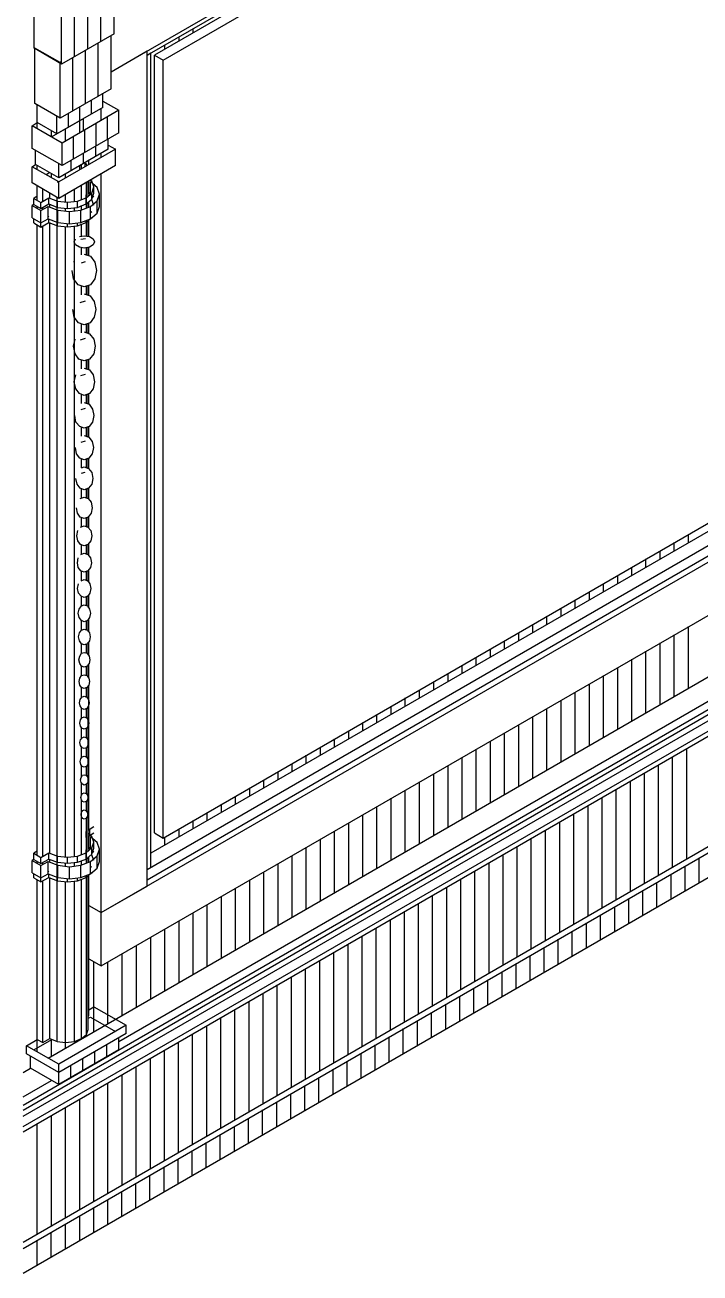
# Model space of a CAD drawing. Header units: inches. Extents: x 0.3 to 16.2, y 0.3 to 11.4.
# Drawn here: x 6.515 to 7.443, y 4.041 to 5.756 of the extents above; entities that cross this region are included whole.
import ezdxf

# ---------------------------------------------------------------- set-up
doc = ezdxf.new("R2010")
doc.units = ezdxf.units.IN
doc.header["$LTSCALE"] = 0.009843
doc.header["$MEASUREMENT"] = 0
doc.layers.add('GEOMETRY', color=7, linetype='Continuous')

msp = doc.modelspace()

# ---------------------------------------------------------------- linework, layer by layer
at = {"layer": 'GEOMETRY'}
for p, q in [((6.6331, 5.6913), (8.2244, 6.6098)), ((6.6827, 5.7142), (8.1535, 6.5638)), ((8.1024, 6.5283), (6.6925, 5.7142)), ((6.7047, 5.7075), (8.1146, 6.5213)), ((6.7047, 5.7075), (8.1146, 6.5213)), ((6.637, 5.7437), (6.637, 5.8165)), ((6.5272, 5.7236), (6.5272, 5.8)), ((6.6008, 5.7228), (6.6008, 5.7961)), ((6.6189, 5.7331), (6.6189, 5.8063)), ((6.6189, 5.7417), (6.6189, 5.8012)), ((6.5827, 5.7122), (6.5827, 5.7854)), ((6.5827, 5.7209), (6.5827, 5.7803)), ((6.6008, 5.7311), (6.6008, 5.7909)), ((6.565, 5.702), (6.565, 5.7783)), ((6.7457, 5.7453), (6.7457, 5.7508)), ((6.637, 5.7437), (6.565, 5.702)), ((6.6154, 5.6583), (6.6154, 5.7311)), ((6.6331, 5.6681), (6.6331, 5.7413)), ((6.7067, 5.7224), (6.7067, 5.7283)), ((6.7264, 5.7339), (6.7264, 5.7394)), ((6.565, 5.702), (6.5272, 5.7236)), ((6.563, 5.7043), (6.5283, 5.724)), ((6.563, 5.7043), (6.5283, 5.724)), ((6.5283, 5.6476), (6.5283, 5.724)), ((6.5803, 5.6378), (6.5803, 5.711)), ((6.598, 5.648), (6.598, 5.7213)), ((6.598, 5.6563), (6.598, 5.7161)), ((6.6154, 5.6665), (6.6154, 5.726)), ((6.6331, 5.6913), (6.6827, 5.7201)), ((6.6331, 5.6913), (6.6827, 5.7201)), ((6.6827, 4.5724), (6.6827, 5.7201)), ((6.6827, 5.7142), (6.6874, 5.7173)), ((6.6827, 5.7142), (6.6874, 5.7173)), ((6.6874, 4.598), (6.6874, 5.7173)), ((6.6874, 4.6173), (6.6874, 5.7169)), ((6.6925, 5.7142), (6.7047, 5.7075)), ((6.6925, 5.7142), (6.7047, 5.7075)), ((6.6925, 4.6457), (6.6925, 5.7142)), ((6.565, 5.7055), (6.563, 5.7043)), ((6.565, 5.7055), (6.563, 5.7043)), ((6.563, 5.6276), (6.563, 5.7043)), ((6.5803, 5.6465), (6.5803, 5.7059)), ((6.7047, 4.6386), (6.7047, 5.7075)), ((6.6331, 5.6681), (6.563, 5.6276)), ((6.6217, 5.6425), (6.6217, 5.6618)), ((6.563, 5.6276), (6.5283, 5.6476)), ((6.5315, 5.6217), (6.5315, 5.6457)), ((6.5315, 5.613), (6.5315, 5.6457)), ((6.6217, 5.6425), (6.5583, 5.6059)), ((6.5902, 5.6244), (6.5902, 5.6433)), ((6.6059, 5.6335), (6.6059, 5.6528)), ((6.6217, 5.6512), (6.6437, 5.6386)), ((6.5512, 5.602), (6.5949, 5.6272)), ((6.5583, 5.6059), (6.5583, 5.6303)), ((6.6437, 5.6386), (6.5657, 5.5933)), ((6.6437, 5.6386), (6.5657, 5.5933)), ((6.5744, 5.6154), (6.5744, 5.6343)), ((6.5949, 5.6102), (6.5949, 5.6272)), ((6.6193, 5.6244), (6.6193, 5.6413)), ((6.628, 5.5984), (6.628, 5.6295)), ((6.6437, 5.6075), (6.6437, 5.6386)), ((6.5244, 5.6173), (6.5315, 5.6217)), ((6.5657, 5.5933), (6.5244, 5.6173)), ((6.5657, 5.5933), (6.5244, 5.6173)), ((6.5244, 5.5862), (6.5244, 5.6173)), ((6.5583, 5.6059), (6.5315, 5.6217)), ((6.5512, 5.602), (6.5512, 5.6102)), ((6.6437, 5.6075), (6.5657, 5.5626)), ((6.5705, 5.5961), (6.5705, 5.613)), ((6.5902, 5.6075), (6.5902, 5.6244)), ((6.5969, 5.5803), (6.5969, 5.6114)), ((6.6126, 5.5894), (6.6126, 5.6205)), ((6.5657, 5.5626), (6.5657, 5.5933)), ((6.5815, 5.5717), (6.5815, 5.6024)), ((6.6291, 5.585), (6.6291, 5.5992)), ((6.6291, 5.5906), (6.639, 5.585)), ((6.5657, 5.5626), (6.5244, 5.5862)), ((6.5291, 5.5638), (6.5291, 5.5835)), ((6.639, 5.585), (6.561, 5.5402)), ((6.639, 5.585), (6.561, 5.5402)), ((6.6291, 5.585), (6.561, 5.5457)), ((6.5949, 5.5654), (6.5949, 5.5795)), ((6.6122, 5.5752), (6.6122, 5.5894)), ((6.6193, 5.5736), (6.6193, 5.5795)), ((6.639, 5.5626), (6.639, 5.585)), ((6.5244, 5.561), (6.5291, 5.5638)), ((6.561, 5.5402), (6.5244, 5.561)), ((6.561, 5.5402), (6.5244, 5.561)), ((6.5244, 5.5386), (6.5244, 5.561)), ((6.561, 5.5457), (6.5291, 5.5638)), ((6.5315, 5.5567), (6.5315, 5.5626)), ((6.561, 5.5457), (6.561, 5.5654)), ((6.639, 5.5626), (6.561, 5.5173)), ((6.578, 5.5555), (6.578, 5.5697)), ((6.5902, 5.5567), (6.5902, 5.5626)), ((6.5925, 5.5583), (6.5925, 5.5638)), ((6.5992, 5.5638), (6.5965, 5.5661)), ((6.5972, 5.561), (6.5972, 5.5665)), ((6.5996, 5.5626), (6.5992, 5.5638)), ((6.6024, 5.5638), (6.6024, 5.5697)), ((6.5488, 5.5528), (6.5437, 5.55)), ((6.5512, 5.5457), (6.5512, 5.5512)), ((6.5587, 5.5402), (6.561, 5.5402)), ((6.5587, 5.5402), (6.561, 5.5402)), ((6.561, 5.5173), (6.561, 5.5402)), ((6.5705, 5.5457), (6.5705, 5.5512)), ((6.5988, 5.5394), (6.5992, 5.5398)), ((6.5992, 5.5043), (6.5992, 5.5398)), ((6.6016, 5.5409), (6.6094, 5.5457)), ((6.6016, 5.5209), (6.6016, 5.5409)), ((6.6024, 5.5244), (6.6024, 5.5413)), ((6.6063, 5.5409), (6.6043, 5.5425)), ((6.6138, 5.5323), (6.6047, 5.5402)), ((6.6047, 5.5232), (6.6047, 5.5402)), ((6.6091, 5.5331), (6.6063, 5.5409)), ((6.6193, 4.5362), (6.6193, 5.5512)), ((6.561, 5.5173), (6.5244, 5.5386)), ((6.5315, 5.5146), (6.5315, 5.5343)), ((6.5315, 5.5146), (6.5315, 5.5343)), ((6.539, 5.5134), (6.539, 5.5303)), ((6.5488, 5.5177), (6.5488, 5.5244)), ((6.5705, 5.5122), (6.5705, 5.5232)), ((6.5705, 5.5122), (6.5705, 5.5232)), ((6.5827, 5.513), (6.5827, 5.5299)), ((6.5925, 5.5157), (6.5925, 5.5358)), ((6.5925, 5.5157), (6.5925, 5.5358)), ((6.5988, 5.5181), (6.6063, 5.5248)), ((6.5988, 5.5181), (6.6063, 5.5248)), ((6.5988, 5.5224), (6.5992, 5.5228)), ((6.5988, 5.5224), (6.5992, 5.5228)), ((6.5992, 5.522), (6.5988, 5.5224)), ((6.5988, 5.5138), (6.5988, 5.5224)), ((6.6016, 5.524), (6.6047, 5.526)), ((6.6016, 5.524), (6.6047, 5.526)), ((6.6039, 5.5228), (6.6039, 5.5256)), ((6.6063, 5.5248), (6.6091, 5.5331)), ((6.6063, 5.5248), (6.6091, 5.5331)), ((6.6063, 5.5165), (6.6063, 5.5248)), ((6.6063, 5.5165), (6.6091, 5.5244)), ((6.6091, 5.5244), (6.6091, 5.5331)), ((6.6169, 5.5232), (6.6138, 5.5323)), ((6.6138, 5.5142), (6.6169, 5.5232)), ((6.6138, 5.5142), (6.6169, 5.5232)), ((6.6169, 5.5063), (6.6169, 5.5232)), ((6.5268, 5.5091), (6.5244, 5.5075)), ((6.5244, 5.5075), (6.5366, 5.5008)), ((6.5244, 5.5075), (6.5366, 5.5008)), ((6.5244, 5.4909), (6.5244, 5.5075)), ((6.5315, 5.5205), (6.5268, 5.5173)), ((6.5268, 5.5173), (6.5366, 5.5118)), ((6.5268, 5.5173), (6.5366, 5.5118)), ((6.5268, 5.5091), (6.5268, 5.5173)), ((6.5268, 5.5091), (6.5366, 5.5035)), ((6.5315, 5.5035), (6.5315, 5.5063)), ((6.5315, 5.5035), (6.5315, 5.5063)), ((6.5366, 5.5118), (6.5476, 5.5181)), ((6.5366, 5.5118), (6.5476, 5.5181)), ((6.5366, 5.5035), (6.5366, 5.5118)), ((6.5366, 5.5035), (6.5476, 5.5098)), ((6.5366, 5.5008), (6.5465, 5.5063)), ((6.5366, 5.5008), (6.5465, 5.5063)), ((6.539, 5.502), (6.539, 5.5047)), ((6.5465, 5.4894), (6.5465, 5.5063)), ((6.5465, 5.5063), (6.5598, 5.5012)), ((6.5465, 5.5063), (6.5598, 5.5012)), ((6.5476, 5.5098), (6.5476, 5.5181)), ((6.5476, 5.5181), (6.5591, 5.5138)), ((6.5476, 5.5181), (6.5591, 5.5138)), ((6.5476, 5.5098), (6.5591, 5.5051)), ((6.5488, 5.5051), (6.5488, 5.5094)), ((6.5587, 4.3591), (6.5587, 5.5189)), ((6.5591, 5.5051), (6.5591, 5.5138)), ((6.5591, 5.5138), (6.5732, 5.5122)), ((6.5591, 5.5138), (6.5732, 5.5122)), ((6.5591, 5.5051), (6.5732, 5.5035)), ((6.5732, 5.5122), (6.587, 5.5138)), ((6.5732, 5.5122), (6.587, 5.5138)), ((6.5732, 5.5035), (6.5732, 5.5122)), ((6.5732, 5.5035), (6.587, 5.5051)), ((6.5827, 5.5), (6.5827, 5.5047)), ((6.587, 5.5138), (6.5988, 5.5181)), ((6.587, 5.5138), (6.5988, 5.5181)), ((6.587, 5.5051), (6.587, 5.5138)), ((6.587, 5.5051), (6.5988, 5.5098)), ((6.5913, 5.5012), (6.6047, 5.5063)), ((6.5913, 5.5012), (6.6047, 5.5063)), ((6.5925, 5.5016), (6.5925, 5.5075)), ((6.5925, 5.5016), (6.5925, 5.5075)), ((6.5988, 5.5098), (6.5988, 5.5181)), ((6.5988, 5.5098), (6.6063, 5.5165)), ((6.6016, 5.5051), (6.6016, 5.5122)), ((6.6024, 5.5051), (6.6024, 5.513)), ((6.6047, 5.5063), (6.6138, 5.5142)), ((6.6047, 5.5063), (6.6138, 5.5142)), ((6.6047, 5.4894), (6.6047, 5.5063)), ((6.6063, 5.5157), (6.6059, 5.5161)), ((6.6063, 5.5185), (6.6094, 5.5205)), ((6.6091, 5.5075), (6.6063, 5.5157)), ((6.6138, 5.4972), (6.6138, 5.5142)), ((6.6138, 5.4972), (6.6169, 5.5063)), ((6.5244, 5.4909), (6.5366, 5.4839)), ((6.5268, 5.4839), (6.5268, 5.4894)), ((6.5366, 5.4839), (6.5366, 5.5008)), ((6.5366, 5.4839), (6.5465, 5.4894)), ((6.5465, 5.4921), (6.5476, 5.4929)), ((6.5465, 5.4921), (6.5476, 5.4929)), ((6.5465, 5.4894), (6.5598, 5.4843)), ((6.5476, 5.4843), (6.5476, 5.489)), ((6.5591, 5.4799), (6.5591, 5.4882)), ((6.5591, 5.4882), (6.5598, 5.4882)), ((6.5591, 5.4882), (6.5598, 5.4882)), ((6.5598, 5.4843), (6.5598, 5.5012)), ((6.5598, 5.5012), (6.5756, 5.4992)), ((6.5598, 5.5012), (6.5756, 5.4992)), ((6.5705, 5.5), (6.5705, 5.5039)), ((6.5705, 5.5), (6.5705, 5.5039)), ((6.5756, 5.4992), (6.5913, 5.5012)), ((6.5756, 5.4992), (6.5913, 5.5012)), ((6.5756, 5.4823), (6.5756, 5.4992)), ((6.5913, 5.4843), (6.5913, 5.5012)), ((6.5913, 5.4843), (6.6047, 5.4894)), ((6.5988, 5.4843), (6.6063, 5.4913)), ((6.5992, 5.4657), (6.5992, 5.4874)), ((6.6024, 5.4654), (6.6024, 5.4878)), ((6.6047, 5.498), (6.6063, 5.4996)), ((6.6047, 5.498), (6.6063, 5.4996)), ((6.6047, 5.4894), (6.6138, 5.4972)), ((6.5268, 5.4839), (6.5366, 5.478)), ((6.5315, 4.615), (6.5315, 5.4811)), ((6.5315, 4.615), (6.5315, 5.4811)), ((6.5366, 5.478), (6.5366, 5.4866)), ((6.5366, 5.478), (6.5476, 5.4843)), ((6.539, 4.6134), (6.539, 5.4795)), ((6.5476, 5.4843), (6.5591, 5.4799)), ((6.5488, 4.6177), (6.5488, 5.4839)), ((6.5591, 5.4799), (6.5732, 5.4783)), ((6.5598, 5.4843), (6.5756, 5.4823)), ((6.5705, 4.6126), (6.5705, 5.4787)), ((6.5705, 4.6126), (6.5705, 5.4787)), ((6.5732, 5.4783), (6.5732, 5.4827)), ((6.5732, 5.4783), (6.587, 5.4799)), ((6.5756, 5.4823), (6.5913, 5.4843)), ((6.5827, 4.6134), (6.5827, 5.4795)), ((6.587, 5.4799), (6.5988, 5.4843)), ((6.587, 5.4799), (6.587, 5.4839)), ((6.5925, 5.4657), (6.5925, 5.4823)), ((6.5925, 5.4657), (6.5925, 5.4823)), ((6.5988, 5.4843), (6.5988, 5.487)), ((6.6016, 5.4654), (6.6016, 5.487)), ((6.5823, 5.4579), (6.5839, 5.4618)), ((6.5839, 5.4535), (6.5823, 5.4579)), ((6.5894, 5.4504), (6.5839, 5.4535)), ((6.5894, 5.465), (6.5961, 5.4661)), ((6.5913, 5.4614), (6.5976, 5.4622)), ((6.5961, 5.4661), (6.6031, 5.465)), ((6.6031, 5.465), (6.6083, 5.4618)), ((6.6083, 5.4535), (6.6031, 5.4504)), ((6.6083, 5.4618), (6.6102, 5.4579)), ((6.6102, 5.4579), (6.6083, 5.4535)), ((6.6193, 4.5362), (8.2244, 5.4626)), ((6.6193, 4.5362), (8.2244, 5.4626)), ((6.5961, 5.4492), (6.5894, 5.4504)), ((6.5925, 5.4398), (6.5925, 5.45)), ((6.5925, 5.4398), (6.5925, 5.45)), ((6.6031, 5.4504), (6.5961, 5.4492)), ((6.5961, 5.4409), (6.6047, 5.4382)), ((6.5992, 5.4402), (6.5992, 5.4496)), ((6.6016, 5.4394), (6.6016, 5.45)), ((6.6024, 5.439), (6.6024, 5.4504)), ((6.6047, 5.4382), (6.6106, 5.4299)), ((6.6827, 4.5953), (8.1535, 5.4445)), ((6.6827, 4.5953), (8.1535, 5.4445)), ((8.1244, 5.4472), (6.6874, 4.6177)), ((6.7047, 4.6386), (8.1146, 5.4528)), ((6.5815, 5.4299), (6.5827, 5.4311)), ((6.5925, 5.4291), (6.598, 5.4307)), ((6.6106, 5.4299), (6.613, 5.4185)), ((6.6827, 4.5811), (8.1535, 5.4303)), ((6.5815, 5.4071), (6.5795, 5.4185)), ((6.5878, 5.3988), (6.5815, 5.4071)), ((6.6106, 5.4071), (6.6047, 5.3988)), ((6.613, 5.4185), (6.6106, 5.4071)), ((6.5961, 5.3957), (6.5878, 5.3988)), ((6.5925, 5.385), (6.5925, 5.3969)), ((6.5925, 5.385), (6.5925, 5.3969)), ((6.6047, 5.3988), (6.5961, 5.3957)), ((6.5961, 5.3862), (6.6043, 5.3835)), ((6.5992, 5.385), (6.5992, 5.3969)), ((6.6016, 5.3843), (6.6016, 5.3976)), ((6.6024, 5.3843), (6.6024, 5.3976)), ((6.6193, 4.463), (8.2244, 5.3894)), ((6.5906, 5.3744), (6.5976, 5.3768)), ((6.6043, 5.3835), (6.6098, 5.3756)), ((6.6098, 5.3756), (6.6122, 5.365)), ((6.5823, 5.3543), (6.5803, 5.365)), ((6.5882, 5.3465), (6.5823, 5.3543)), ((6.6098, 5.3543), (6.6043, 5.3465)), ((6.6122, 5.365), (6.6098, 5.3543)), ((6.5961, 5.3437), (6.5882, 5.3465)), ((6.5925, 5.3327), (6.5925, 5.3449)), ((6.5925, 5.3327), (6.5925, 5.3449)), ((6.6043, 5.3465), (6.5961, 5.3437)), ((6.5961, 5.3343), (6.6035, 5.3315)), ((6.5992, 5.3331), (6.5992, 5.3445)), ((6.6016, 5.3323), (6.6016, 5.3457)), ((6.6024, 5.3319), (6.6024, 5.3457)), ((6.5122, 4.2717), (8.3413, 5.3276)), ((6.5815, 5.3142), (6.5835, 5.324)), ((6.5909, 5.3232), (6.5976, 5.3252)), ((6.6035, 5.3315), (6.6091, 5.324)), ((6.6091, 5.324), (6.611, 5.3142)), ((6.5122, 4.2646), (8.3291, 5.3138)), ((6.5122, 4.2563), (8.3437, 5.3138)), ((6.5122, 4.2563), (8.3437, 5.3138)), ((6.5122, 4.2421), (8.3437, 5.2996)), ((6.5122, 4.235), (8.3559, 5.2996)), ((6.5122, 4.235), (8.3559, 5.2996)), ((6.5835, 5.3039), (6.5815, 5.3142)), ((6.5886, 5.2965), (6.5835, 5.3039)), ((6.6091, 5.3039), (6.6035, 5.2965)), ((6.611, 5.3142), (6.6091, 5.3039)), ((6.5465, 4.3362), (8.1902, 5.2854)), ((6.5961, 5.2941), (6.5886, 5.2965)), ((6.5925, 5.2831), (6.5925, 5.2953)), ((6.5925, 5.2831), (6.5925, 5.2953)), ((6.6035, 5.2965), (6.5961, 5.2941)), ((6.5961, 5.2843), (6.6031, 5.2819)), ((6.5992, 5.2835), (6.5992, 5.2949)), ((6.6016, 5.2823), (6.6016, 5.2961)), ((6.6024, 5.2823), (6.6024, 5.2961)), ((6.6031, 5.2819), (6.6083, 5.2748)), ((6.5823, 5.2654), (6.5843, 5.2748)), ((6.5843, 5.2559), (6.5823, 5.2654)), ((6.5913, 5.274), (6.5976, 5.276)), ((6.6083, 5.2748), (6.6102, 5.2654)), ((6.6102, 5.2654), (6.6083, 5.2559)), ((6.6437, 4.3591), (8.2193, 5.2685)), ((6.6437, 4.3591), (8.2193, 5.2685)), ((6.5894, 5.2492), (6.5843, 5.2559)), ((6.5961, 5.2465), (6.5894, 5.2492)), ((6.5925, 5.2358), (6.5925, 5.248)), ((6.5925, 5.2358), (6.5925, 5.248)), ((6.6031, 5.2492), (6.5961, 5.2465)), ((6.5992, 5.2358), (6.5992, 5.2476)), ((6.6016, 5.235), (6.6016, 5.2484)), ((6.6024, 5.2346), (6.6024, 5.2488)), ((6.6083, 5.2559), (6.6031, 5.2492)), ((6.5961, 5.237), (6.6028, 5.2346)), ((6.6028, 5.2346), (6.6075, 5.228)), ((6.5846, 5.2102), (6.5831, 5.2193)), ((6.5917, 5.2272), (6.5976, 5.2291)), ((6.6075, 5.228), (6.6094, 5.2193)), ((6.6094, 5.2193), (6.6075, 5.2102)), ((6.5898, 5.2039), (6.5846, 5.2102)), ((6.5961, 5.2016), (6.5898, 5.2039)), ((6.5925, 5.1906), (6.5925, 5.2028)), ((6.5925, 5.1906), (6.5925, 5.2028)), ((6.6028, 5.2039), (6.5961, 5.2016)), ((6.5992, 5.1906), (6.5992, 5.2024)), ((6.6016, 5.1898), (6.6016, 5.2035)), ((6.6024, 5.1894), (6.6024, 5.2035)), ((6.6075, 5.2102), (6.6028, 5.2039)), ((6.5917, 5.1827), (6.5976, 5.1843)), ((6.5961, 5.1917), (6.6024, 5.1894)), ((6.6024, 5.1894), (6.6071, 5.1835)), ((6.6071, 5.1835), (6.6087, 5.1752)), ((6.5854, 5.1665), (6.5839, 5.1752)), ((6.5902, 5.1606), (6.5854, 5.1665)), ((6.6071, 5.1665), (6.6024, 5.1606)), ((6.6087, 5.1752), (6.6071, 5.1665)), ((6.5122, 4.0835), (8.3559, 5.1476)), ((6.5122, 4.0748), (8.3705, 5.1476)), ((6.5122, 4.0748), (8.3705, 5.1476)), ((6.5961, 5.1583), (6.5902, 5.1606)), ((6.5925, 5.1472), (6.5925, 5.1598)), ((6.5925, 5.1472), (6.5925, 5.1598)), ((6.5925, 5.1472), (6.5961, 5.1484)), ((6.6024, 5.1606), (6.5961, 5.1583)), ((6.5961, 5.1484), (6.602, 5.1465)), ((6.5992, 5.1476), (6.5992, 5.1594)), ((6.6016, 5.1465), (6.6016, 5.1602)), ((6.602, 5.1465), (6.6063, 5.1406)), ((6.6024, 5.1461), (6.6024, 5.1606)), ((6.5862, 5.1248), (6.5846, 5.1327)), ((6.5921, 5.1398), (6.5972, 5.1413)), ((6.6063, 5.1406), (6.6079, 5.1327)), ((6.6079, 5.1327), (6.6063, 5.1248)), ((6.5122, 4.0409), (8.3705, 5.1138)), ((6.5906, 5.1193), (6.5862, 5.1248)), ((6.5961, 5.1169), (6.5906, 5.1193)), ((6.5925, 5.1059), (6.5925, 5.1185)), ((6.5925, 5.1059), (6.5925, 5.1185)), ((6.602, 5.1193), (6.5961, 5.1169)), ((6.5992, 5.1063), (6.5992, 5.1181)), ((6.6016, 5.1051), (6.6016, 5.1189)), ((6.6063, 5.1248), (6.602, 5.1193)), ((6.6024, 5.1043), (6.6024, 5.1197)), ((6.5906, 5.1051), (6.5961, 5.1071)), ((6.5961, 5.1071), (6.6016, 5.1051)), ((6.6016, 5.1051), (6.6055, 5.1)), ((6.6055, 5.1), (6.6071, 5.0925)), ((6.5866, 5.085), (6.5854, 5.0925)), ((6.5906, 5.0795), (6.5866, 5.085)), ((6.5961, 5.0776), (6.5906, 5.0795)), ((6.5925, 5.0665), (6.5925, 5.0791)), ((6.5925, 5.0665), (6.5925, 5.0791)), ((6.6016, 5.0795), (6.5961, 5.0776)), ((6.5992, 5.0665), (6.5992, 5.0787)), ((6.6055, 5.085), (6.6016, 5.0795)), ((6.6016, 5.0654), (6.6016, 5.0795)), ((6.6024, 5.0646), (6.6024, 5.0807)), ((6.6071, 5.0925), (6.6055, 5.085)), ((6.5858, 5.0539), (6.5874, 5.061)), ((6.5909, 5.0657), (6.5961, 5.0677)), ((6.5961, 5.0677), (6.6012, 5.0657)), ((6.6012, 5.0657), (6.6051, 5.061)), ((6.6051, 5.061), (6.6063, 5.0539)), ((6.5874, 5.0469), (6.5858, 5.0539)), ((6.5909, 5.0417), (6.5874, 5.0469)), ((6.5961, 5.0402), (6.5909, 5.0417)), ((6.6012, 5.0417), (6.5961, 5.0402)), ((6.6051, 5.0469), (6.6012, 5.0417)), ((6.6016, 5.0276), (6.6016, 5.0421)), ((6.6024, 5.0264), (6.6024, 5.0433)), ((6.6063, 5.0539), (6.6051, 5.0469)), ((7.4071, 5.0331), (7.4071, 5.0445)), ((7.4268, 5.0445), (7.4268, 5.0555)), ((6.5913, 5.0283), (6.5961, 5.0299)), ((6.5925, 5.0287), (6.5925, 5.0413)), ((6.5925, 5.0287), (6.5925, 5.0413)), ((6.5961, 5.0299), (6.6012, 5.0283)), ((6.5992, 5.0287), (6.5992, 5.0409)), ((6.6012, 5.0283), (6.6047, 5.0236)), ((7.3878, 5.022), (7.3878, 5.0331)), ((6.5866, 5.0169), (6.5878, 5.0236)), ((6.5878, 5.0102), (6.5866, 5.0169)), ((6.5913, 5.0055), (6.5878, 5.0102)), ((6.6047, 5.0102), (6.6012, 5.0055)), ((6.6024, 4.9902), (6.6024, 5.0075)), ((6.6047, 5.0236), (6.6059, 5.0169)), ((6.6059, 5.0169), (6.6047, 5.0102)), ((7.3488, 4.9992), (7.3488, 5.0106)), ((7.3681, 5.0106), (7.3681, 5.022)), ((6.5961, 5.0039), (6.5913, 5.0055)), ((6.5917, 4.9921), (6.5961, 4.9937)), ((6.5925, 4.9925), (6.5925, 5.0051)), ((6.5925, 4.9925), (6.5925, 5.0051)), ((6.6012, 5.0055), (6.5961, 5.0039)), ((6.5961, 4.9937), (6.6008, 4.9921)), ((6.5992, 4.9925), (6.5992, 5.0051)), ((6.6008, 4.9921), (6.6039, 4.9878)), ((6.6016, 4.9909), (6.6016, 5.0063)), ((7.3295, 4.9882), (7.3295, 4.9992)), ((6.587, 4.9815), (6.5882, 4.9878)), ((6.5882, 4.9752), (6.587, 4.9815)), ((6.5917, 4.9709), (6.5882, 4.9752)), ((6.6039, 4.9752), (6.6008, 4.9709)), ((6.6024, 4.9551), (6.6024, 4.9728)), ((6.6039, 4.9878), (6.6051, 4.9815)), ((6.6051, 4.9815), (6.6039, 4.9752)), ((7.2906, 4.9657), (7.2906, 4.9768)), ((7.3098, 4.9768), (7.3098, 4.9882)), ((6.589, 4.9531), (6.5921, 4.9575)), ((6.5961, 4.9693), (6.5917, 4.9709)), ((6.5921, 4.9575), (6.5961, 4.9591)), ((6.5925, 4.9579), (6.5925, 4.9705)), ((6.5925, 4.9579), (6.5925, 4.9705)), ((6.6008, 4.9709), (6.5961, 4.9693)), ((6.5961, 4.9591), (6.6004, 4.9575)), ((6.5992, 4.9579), (6.5992, 4.9705)), ((6.6004, 4.9575), (6.6035, 4.9531)), ((6.6016, 4.9559), (6.6016, 4.972)), ((7.2709, 4.9543), (7.2709, 4.9657)), ((6.5878, 4.9476), (6.589, 4.9531)), ((6.589, 4.9417), (6.5878, 4.9476)), ((6.5921, 4.9374), (6.589, 4.9417)), ((6.6035, 4.9417), (6.6004, 4.9374)), ((6.6016, 4.9224), (6.6016, 4.939)), ((6.6024, 4.9217), (6.6024, 4.9402)), ((6.6035, 4.9531), (6.6047, 4.9476)), ((6.6047, 4.9476), (6.6035, 4.9417)), ((7.2319, 4.9319), (7.2319, 4.9433)), ((7.2516, 4.9433), (7.2516, 4.9543)), ((6.5894, 4.9205), (6.5921, 4.9244)), ((6.5961, 4.9358), (6.5921, 4.9374)), ((6.5921, 4.9244), (6.5961, 4.9256)), ((6.5925, 4.9244), (6.5925, 4.9374)), ((6.5925, 4.9244), (6.5925, 4.9374)), ((6.6004, 4.9374), (6.5961, 4.9358)), ((6.5961, 4.9256), (6.6004, 4.9244)), ((6.5992, 4.9248), (6.5992, 4.937)), ((6.6004, 4.9244), (6.6031, 4.9205)), ((7.2126, 4.9209), (7.2126, 4.9319)), ((7.4268, 4.8445), (7.4268, 4.9291)), ((6.5882, 4.915), (6.5894, 4.9205)), ((6.5894, 4.9094), (6.5882, 4.915)), ((6.5921, 4.9055), (6.5894, 4.9094)), ((6.5961, 4.9039), (6.5921, 4.9055)), ((6.5925, 4.8925), (6.5925, 4.9055)), ((6.5925, 4.8925), (6.5925, 4.9055)), ((6.6004, 4.9055), (6.5961, 4.9039)), ((6.5992, 4.8925), (6.5992, 4.9051)), ((6.6031, 4.9094), (6.6004, 4.9055)), ((6.6016, 4.8902), (6.6016, 4.9075)), ((6.6024, 4.8894), (6.6024, 4.9083)), ((6.6031, 4.9205), (6.6043, 4.915)), ((6.6043, 4.915), (6.6031, 4.9094)), ((7.1736, 4.8984), (7.1736, 4.9094)), ((7.1933, 4.9094), (7.1933, 4.9209)), ((7.3878, 4.822), (7.3878, 4.9067)), ((7.4071, 4.8335), (7.4071, 4.9177)), ((6.5886, 4.8835), (6.5898, 4.8886)), ((6.5898, 4.8886), (6.5925, 4.8925)), ((6.5925, 4.8925), (6.5961, 4.8937)), ((6.5961, 4.8937), (6.6, 4.8925)), ((6.6, 4.8925), (6.6028, 4.8886)), ((6.6028, 4.8886), (6.6039, 4.8835)), ((7.1543, 4.887), (7.1543, 4.8984)), ((7.3681, 4.811), (7.3681, 4.8953)), ((6.5898, 4.8783), (6.5886, 4.8835)), ((6.5925, 4.8748), (6.5898, 4.8783)), ((6.5961, 4.8732), (6.5925, 4.8748)), ((6.5925, 4.8618), (6.5925, 4.8748)), ((6.5925, 4.8618), (6.5925, 4.8748)), ((6.6, 4.8748), (6.5961, 4.8732)), ((6.5992, 4.8618), (6.5992, 4.8744)), ((6.6028, 4.8783), (6.6, 4.8748)), ((6.6016, 4.8591), (6.6016, 4.8772)), ((6.6024, 4.8583), (6.6024, 4.878)), ((6.6039, 4.8835), (6.6028, 4.8783)), ((7.1154, 4.8646), (7.1154, 4.876)), ((7.1346, 4.876), (7.1346, 4.887)), ((7.3295, 4.7886), (7.3295, 4.8728)), ((7.3488, 4.7996), (7.3488, 4.8843)), ((6.589, 4.8535), (6.5902, 4.8583)), ((6.5902, 4.8488), (6.589, 4.8535)), ((6.5902, 4.8583), (6.5925, 4.8618)), ((6.5925, 4.8618), (6.5961, 4.863)), ((6.5961, 4.863), (6.5996, 4.8618)), ((6.5996, 4.8618), (6.6024, 4.8583)), ((6.6024, 4.8583), (6.6031, 4.8535)), ((6.6031, 4.8535), (6.6024, 4.8488)), ((7.0764, 4.8421), (7.0764, 4.8535)), ((7.0961, 4.8535), (7.0961, 4.8646)), ((7.3098, 4.7772), (7.3098, 4.8618)), ((6.5925, 4.8453), (6.5902, 4.8488)), ((6.5961, 4.8441), (6.5925, 4.8453)), ((6.5925, 4.8319), (6.5925, 4.8453)), ((6.5925, 4.8319), (6.5925, 4.8453)), ((6.5996, 4.8453), (6.5961, 4.8441)), ((6.5992, 4.8323), (6.5992, 4.8449)), ((6.6024, 4.8488), (6.5996, 4.8453)), ((6.6016, 4.8295), (6.6016, 4.8476)), ((6.6024, 4.65), (6.6024, 4.8488)), ((7.0571, 4.8307), (7.0571, 4.8421)), ((7.2709, 4.7547), (7.2709, 4.839)), ((7.2906, 4.7661), (7.2906, 4.8504)), ((6.5894, 4.8244), (6.5906, 4.8291)), ((6.5906, 4.8201), (6.5894, 4.8244)), ((6.5906, 4.8291), (6.5929, 4.8323)), ((6.5929, 4.8165), (6.5906, 4.8201)), ((6.5929, 4.8323), (6.5961, 4.8335)), ((6.5961, 4.8335), (6.5996, 4.8323)), ((6.5996, 4.8323), (6.602, 4.8291)), ((6.602, 4.8201), (6.5996, 4.8165)), ((6.6016, 4.6209), (6.6016, 4.8197)), ((6.602, 4.8291), (6.6028, 4.8244)), ((6.6028, 4.8244), (6.602, 4.8201)), ((7.0181, 4.8083), (7.0181, 4.8197)), ((7.0374, 4.8197), (7.0374, 4.8311)), ((7.2516, 4.7437), (7.2516, 4.828)), ((6.5909, 4.8008), (6.5929, 4.8039)), ((6.5925, 4.8031), (6.5925, 4.8173)), ((6.5925, 4.8031), (6.5925, 4.8173)), ((6.5961, 4.8154), (6.5929, 4.8165)), ((6.5929, 4.8039), (6.5961, 4.8051)), ((6.5996, 4.8165), (6.5961, 4.8154)), ((6.5961, 4.8051), (6.5992, 4.8039)), ((6.5992, 4.8039), (6.5992, 4.8165)), ((6.5992, 4.8039), (6.6016, 4.8008)), ((6.9984, 4.7972), (6.9984, 4.8083)), ((7.2126, 4.7213), (7.2126, 4.8055)), ((7.2319, 4.7323), (7.2319, 4.8165)), ((6.5898, 4.7965), (6.5909, 4.8008)), ((6.5909, 4.7925), (6.5898, 4.7965)), ((6.5929, 4.7894), (6.5909, 4.7925)), ((6.5925, 4.7756), (6.5925, 4.7898)), ((6.5925, 4.7756), (6.5925, 4.7898)), ((6.5961, 4.7882), (6.5929, 4.7894)), ((6.5992, 4.7894), (6.5961, 4.7882)), ((6.6016, 4.7925), (6.5992, 4.7894)), ((6.5992, 4.7764), (6.5992, 4.7894)), ((6.6016, 4.8008), (6.6024, 4.7965)), ((6.6024, 4.7965), (6.6016, 4.7925)), ((6.9598, 4.7748), (6.9598, 4.7858)), ((6.9791, 4.7858), (6.9791, 4.7972)), ((7.1933, 4.7098), (7.1933, 4.7941)), ((6.5902, 4.7697), (6.5909, 4.7736)), ((6.5909, 4.7657), (6.5902, 4.7697)), ((6.5909, 4.7736), (6.5933, 4.7764)), ((6.5933, 4.7764), (6.5961, 4.7776)), ((6.5961, 4.7776), (6.5992, 4.7764)), ((6.5992, 4.7764), (6.6012, 4.7736)), ((6.6012, 4.7736), (6.602, 4.7697)), ((6.602, 4.7697), (6.6012, 4.7657)), ((6.9402, 4.7634), (6.9402, 4.7748)), ((7.1543, 4.6874), (7.1543, 4.7717)), ((7.1736, 4.6988), (7.1736, 4.7831)), ((6.5933, 4.7626), (6.5909, 4.7657)), ((6.5913, 4.7472), (6.5933, 4.75)), ((6.5925, 4.7488), (6.5925, 4.7638)), ((6.5925, 4.7488), (6.5925, 4.7638)), ((6.5961, 4.7618), (6.5933, 4.7626)), ((6.5933, 4.75), (6.5961, 4.7512)), ((6.5992, 4.7626), (6.5961, 4.7618)), ((6.5961, 4.7512), (6.5988, 4.75)), ((6.5988, 4.75), (6.6012, 4.7472)), ((6.6012, 4.7657), (6.5992, 4.7626)), ((6.5992, 4.7496), (6.5992, 4.763)), ((6.9012, 4.7409), (6.9012, 4.7524)), ((6.9209, 4.7524), (6.9209, 4.7634)), ((7.1346, 4.676), (7.1346, 4.7606)), ((7.4047, 4.5988), (7.4047, 4.7504)), ((7.4244, 4.6098), (7.4244, 4.7618)), ((6.5906, 4.7437), (6.5913, 4.7472)), ((6.5913, 4.7398), (6.5906, 4.7437)), ((6.5933, 4.737), (6.5913, 4.7398)), ((6.5925, 4.7232), (6.5925, 4.7386)), ((6.5925, 4.7232), (6.5925, 4.7386)), ((6.5961, 4.7362), (6.5933, 4.737)), ((6.5988, 4.737), (6.5961, 4.7362)), ((6.6012, 4.7398), (6.5988, 4.737)), ((6.5992, 4.724), (6.5992, 4.7374)), ((6.6012, 4.7472), (6.6016, 4.7437)), ((6.6016, 4.7437), (6.6012, 4.7398)), ((6.8819, 4.7299), (6.8819, 4.7409)), ((7.0961, 4.6535), (7.0961, 4.7382)), ((7.1154, 4.665), (7.1154, 4.7492)), ((7.3854, 4.5874), (7.3854, 4.7394)), ((6.5909, 4.7185), (6.5917, 4.722)), ((6.5917, 4.715), (6.5909, 4.7185)), ((6.5917, 4.722), (6.5937, 4.7248)), ((6.5937, 4.7248), (6.5961, 4.7256)), ((6.5961, 4.7256), (6.5988, 4.7248)), ((6.5988, 4.7248), (6.6008, 4.722)), ((6.6008, 4.722), (6.6016, 4.7185)), ((6.6016, 4.7185), (6.6008, 4.715)), ((6.8429, 4.7075), (6.8429, 4.7185)), ((6.8626, 4.7185), (6.8626, 4.7299)), ((7.0571, 4.6311), (7.0571, 4.7157)), ((7.0764, 4.6425), (7.0764, 4.7268)), ((7.3469, 4.565), (7.3469, 4.7169)), ((7.3661, 4.5764), (7.3661, 4.728)), ((6.5937, 4.7126), (6.5917, 4.715)), ((6.5921, 4.6976), (6.5937, 4.7)), ((6.5925, 4.6984), (6.5925, 4.7138)), ((6.5925, 4.6984), (6.5925, 4.7138)), ((6.5961, 4.7114), (6.5937, 4.7126)), ((6.5937, 4.7), (6.5961, 4.7008)), ((6.5988, 4.7126), (6.5961, 4.7114)), ((6.5961, 4.7008), (6.5988, 4.7)), ((6.6008, 4.715), (6.5988, 4.7126)), ((6.5988, 4.7), (6.6004, 4.6976)), ((6.5992, 4.6992), (6.5992, 4.713)), ((6.8236, 4.6961), (6.8236, 4.7075)), ((7.0374, 4.6201), (7.0374, 4.7043)), ((7.3272, 4.5539), (7.3272, 4.7059)), ((6.5913, 4.6945), (6.5921, 4.6976)), ((6.5921, 4.6909), (6.5913, 4.6945)), ((6.5937, 4.6886), (6.5921, 4.6909)), ((6.5925, 4.6161), (6.5925, 4.6902)), ((6.5925, 4.6161), (6.5925, 4.6902)), ((6.5961, 4.6878), (6.5937, 4.6886)), ((6.5988, 4.6886), (6.5961, 4.6878)), ((6.6004, 4.6909), (6.5988, 4.6886)), ((6.5992, 4.6752), (6.5992, 4.6894)), ((6.6004, 4.6976), (6.6012, 4.6945)), ((6.6012, 4.6945), (6.6004, 4.6909)), ((6.7846, 4.6736), (6.7846, 4.685)), ((6.8039, 4.685), (6.8039, 4.6961)), ((6.9984, 4.5976), (6.9984, 4.6819)), ((7.0181, 4.6087), (7.0181, 4.6933)), ((7.2886, 4.5315), (7.2886, 4.6835)), ((7.3079, 4.5425), (7.3079, 4.6945)), ((6.5917, 4.6709), (6.5921, 4.674)), ((6.5921, 4.6677), (6.5917, 4.6709)), ((6.5921, 4.674), (6.5941, 4.6764)), ((6.5941, 4.6654), (6.5921, 4.6677)), ((6.5941, 4.6764), (6.5961, 4.6772)), ((6.5961, 4.6646), (6.5941, 4.6654)), ((6.5961, 4.6772), (6.5984, 4.6764)), ((6.5984, 4.6654), (6.5961, 4.6646)), ((6.5984, 4.6764), (6.6, 4.674)), ((6.6, 4.6677), (6.5984, 4.6654)), ((6.5992, 4.6043), (6.5992, 4.6665)), ((6.6, 4.674), (6.6008, 4.6709)), ((6.6008, 4.6709), (6.6, 4.6677)), ((6.765, 4.6622), (6.765, 4.6736)), ((6.9791, 4.5862), (6.9791, 4.6705)), ((7.2689, 4.5201), (7.2689, 4.672)), ((6.5988, 4.6476), (6.5992, 4.648)), ((6.5988, 4.6476), (6.5992, 4.648)), ((6.5992, 4.6472), (6.5988, 4.6476)), ((6.5988, 4.6394), (6.5988, 4.6476)), ((6.6016, 4.6496), (6.6094, 4.6543)), ((6.6016, 4.6496), (6.6094, 4.6543)), ((6.6039, 4.6425), (6.6039, 4.6512)), ((6.7264, 4.6398), (6.7264, 4.6512)), ((6.7457, 4.6512), (6.7457, 4.6626)), ((6.9402, 4.5638), (6.9402, 4.648)), ((6.9598, 4.5752), (6.9598, 4.6594)), ((7.2303, 4.498), (7.2303, 4.6496)), ((7.2496, 4.5091), (7.2496, 4.661)), ((6.5988, 4.6394), (6.5992, 4.6398)), ((6.6016, 4.6409), (6.6094, 4.6457)), ((6.6063, 4.6409), (6.6016, 4.6453)), ((6.6024, 4.6248), (6.6024, 4.6413)), ((6.6138, 4.6323), (6.6047, 4.6402)), ((6.6047, 4.6232), (6.6047, 4.6402)), ((6.6091, 4.6331), (6.6063, 4.6409)), ((6.6063, 4.6252), (6.6091, 4.6331)), ((6.6063, 4.6252), (6.6091, 4.6331)), ((6.6091, 4.6248), (6.6091, 4.6331)), ((6.6169, 4.6232), (6.6138, 4.6323)), ((6.6925, 4.6457), (6.7047, 4.6386)), ((6.7067, 4.6287), (6.7067, 4.6398)), ((6.9209, 4.5528), (6.9209, 4.637)), ((7.2106, 4.4866), (7.2106, 4.6386)), ((6.5315, 4.6205), (6.5268, 4.6177)), ((6.5268, 4.6177), (6.5366, 4.6118)), ((6.5268, 4.6177), (6.5366, 4.6118)), ((6.5268, 4.6091), (6.5268, 4.6177)), ((6.5366, 4.6118), (6.5476, 4.6181)), ((6.5366, 4.6118), (6.5476, 4.6181)), ((6.5476, 4.6098), (6.5476, 4.6181)), ((6.5476, 4.6181), (6.5591, 4.6138)), ((6.5476, 4.6181), (6.5591, 4.6138)), ((6.5591, 4.6055), (6.5591, 4.6138)), ((6.5591, 4.6138), (6.5732, 4.6122)), ((6.5591, 4.6138), (6.5732, 4.6122)), ((6.5732, 4.6122), (6.587, 4.6138)), ((6.5732, 4.6122), (6.587, 4.6138)), ((6.587, 4.6138), (6.5988, 4.6181)), ((6.587, 4.6138), (6.5988, 4.6181)), ((6.587, 4.6055), (6.587, 4.6138)), ((6.5988, 4.6181), (6.6063, 4.6252)), ((6.5988, 4.6181), (6.6063, 4.6252)), ((6.5988, 4.6224), (6.5992, 4.6228)), ((6.5988, 4.6224), (6.5992, 4.6228)), ((6.5992, 4.622), (6.5988, 4.6224)), ((6.5988, 4.6142), (6.5988, 4.6224)), ((6.5988, 4.6098), (6.5988, 4.6181)), ((6.5988, 4.6098), (6.6063, 4.6165)), ((6.6016, 4.6244), (6.6047, 4.626)), ((6.6016, 4.6244), (6.6047, 4.626)), ((6.6024, 4.6055), (6.6024, 4.613)), ((6.6039, 4.6232), (6.6039, 4.6256)), ((6.6047, 4.6063), (6.6138, 4.6142)), ((6.6047, 4.6063), (6.6138, 4.6142)), ((6.6063, 4.6157), (6.6059, 4.6161)), ((6.6063, 4.6165), (6.6063, 4.6252)), ((6.6063, 4.6165), (6.6091, 4.6248)), ((6.6063, 4.6185), (6.6094, 4.6205)), ((6.6091, 4.6079), (6.6063, 4.6157)), ((6.6138, 4.6142), (6.6169, 4.6232)), ((6.6138, 4.6142), (6.6169, 4.6232)), ((6.6138, 4.5972), (6.6138, 4.6142)), ((6.6169, 4.6063), (6.6169, 4.6232)), ((6.8819, 4.5303), (6.8819, 4.6146)), ((6.9012, 4.5413), (6.9012, 4.6256)), ((7.172, 4.4642), (7.172, 4.6161)), ((7.1913, 4.4756), (7.1913, 4.6272)), ((6.5268, 4.6091), (6.5244, 4.6079)), ((6.5244, 4.6079), (6.5366, 4.6008)), ((6.5244, 4.6079), (6.5366, 4.6008)), ((6.5244, 4.5909), (6.5244, 4.6079)), ((6.5268, 4.6091), (6.5366, 4.6035)), ((6.5315, 4.6035), (6.5315, 4.6063)), ((6.5315, 4.6035), (6.5315, 4.6063)), ((6.5366, 4.6035), (6.5366, 4.6118)), ((6.5366, 4.6035), (6.5476, 4.6098)), ((6.5366, 4.6008), (6.5465, 4.6063)), ((6.5366, 4.6008), (6.5465, 4.6063)), ((6.5366, 4.5839), (6.5366, 4.6008)), ((6.539, 4.602), (6.539, 4.6051)), ((6.5465, 4.5894), (6.5465, 4.6063)), ((6.5465, 4.6063), (6.5598, 4.6012)), ((6.5465, 4.6063), (6.5598, 4.6012)), ((6.5476, 4.6098), (6.5591, 4.6055)), ((6.5488, 4.6055), (6.5488, 4.6094)), ((6.5591, 4.6055), (6.5732, 4.6039)), ((6.5598, 4.5843), (6.5598, 4.6012)), ((6.5598, 4.6012), (6.5756, 4.5992)), ((6.5598, 4.6012), (6.5756, 4.5992)), ((6.5705, 4.6), (6.5705, 4.6039)), ((6.5705, 4.6), (6.5705, 4.6039)), ((6.5732, 4.6039), (6.5732, 4.6122)), ((6.5732, 4.6039), (6.587, 4.6055)), ((6.5756, 4.5992), (6.5913, 4.6012)), ((6.5756, 4.5992), (6.5913, 4.6012)), ((6.5756, 4.5827), (6.5756, 4.5992)), ((6.5827, 4.6), (6.5827, 4.6047)), ((6.587, 4.6055), (6.5988, 4.6098)), ((6.5913, 4.6012), (6.6047, 4.6063)), ((6.5913, 4.6012), (6.6047, 4.6063)), ((6.5913, 4.5843), (6.5913, 4.6012)), ((6.5925, 4.6016), (6.5925, 4.6075)), ((6.5925, 4.6016), (6.5925, 4.6075)), ((6.6016, 4.6051), (6.6016, 4.6126)), ((6.6047, 4.5894), (6.6047, 4.6063)), ((6.6047, 4.5984), (6.6063, 4.5996)), ((6.6047, 4.5984), (6.6063, 4.5996)), ((6.6047, 4.5894), (6.6138, 4.5972)), ((6.6138, 4.5972), (6.6169, 4.6063)), ((6.6827, 4.5953), (6.6874, 4.598)), ((6.8626, 4.5189), (6.8626, 4.6031)), ((7.1528, 4.4531), (7.1528, 4.6047)), ((7.422, 4.5665), (7.422, 4.6)), ((7.4413, 4.5776), (7.4413, 4.6114)), ((6.5244, 4.5909), (6.5366, 4.5839)), ((6.5268, 4.5839), (6.5268, 4.5894)), ((6.5268, 4.5839), (6.5366, 4.5783)), ((6.5315, 4.3618), (6.5315, 4.5811)), ((6.5315, 4.3449), (6.5315, 4.5811)), ((6.5366, 4.5839), (6.5465, 4.5894)), ((6.5366, 4.5783), (6.5366, 4.5866)), ((6.5366, 4.5783), (6.5476, 4.5846)), ((6.539, 4.3575), (6.539, 4.5795)), ((6.5465, 4.5921), (6.5476, 4.5929)), ((6.5465, 4.5921), (6.5476, 4.5929)), ((6.5465, 4.5894), (6.5598, 4.5843)), ((6.5476, 4.5846), (6.5476, 4.589)), ((6.5476, 4.5846), (6.5591, 4.5799)), ((6.5488, 4.363), (6.5488, 4.5843)), ((6.5591, 4.5799), (6.5591, 4.5886)), ((6.5591, 4.5886), (6.5598, 4.5886)), ((6.5591, 4.5886), (6.5598, 4.5886)), ((6.5591, 4.5799), (6.5732, 4.5783)), ((6.5598, 4.5843), (6.5756, 4.5827)), ((6.5705, 4.3579), (6.5705, 4.5787)), ((6.5705, 4.3504), (6.5705, 4.5787)), ((6.5732, 4.5783), (6.5732, 4.5827)), ((6.5732, 4.5783), (6.587, 4.5799)), ((6.5756, 4.5827), (6.5913, 4.5843)), ((6.5827, 4.3591), (6.5827, 4.5795)), ((6.587, 4.5799), (6.5988, 4.5846)), ((6.587, 4.5799), (6.587, 4.5839)), ((6.5913, 4.5843), (6.6047, 4.5894)), ((6.5925, 4.363), (6.5925, 4.5823)), ((6.5925, 4.3886), (6.5925, 4.5823)), ((6.5988, 4.5846), (6.6063, 4.5913)), ((6.5988, 4.5846), (6.5988, 4.587)), ((6.5992, 4.3689), (6.5992, 4.5874)), ((6.6016, 4.3756), (6.6016, 4.587)), ((6.6024, 4.3941), (6.6024, 4.5878)), ((6.8236, 4.4965), (6.8236, 4.5807)), ((6.8429, 4.5075), (6.8429, 4.5921)), ((7.1138, 4.4307), (7.1138, 4.5827)), ((7.1331, 4.4417), (7.1331, 4.5937)), ((7.4028, 4.5551), (7.4028, 4.589)), ((6.6193, 4.5362), (6.6827, 4.5724)), ((6.8039, 4.485), (6.8039, 4.5697)), ((7.0945, 4.4193), (7.0945, 4.5713)), ((7.3638, 4.5327), (7.3638, 4.5665)), ((7.3831, 4.5441), (7.3831, 4.5776)), ((6.6024, 4.5461), (6.6193, 4.5362)), ((6.6024, 4.5461), (6.6193, 4.5362)), ((6.6024, 4.5461), (6.6193, 4.5362)), ((6.765, 4.4626), (6.765, 4.5472)), ((6.7846, 4.474), (6.7846, 4.5583)), ((7.0555, 4.3969), (7.0555, 4.5488)), ((7.0748, 4.4083), (7.0748, 4.5602)), ((7.3445, 4.5217), (7.3445, 4.5555)), ((6.6193, 4.463), (6.6193, 4.5362)), ((6.7457, 4.4516), (6.7457, 4.5358)), ((7.0362, 4.3858), (7.0362, 4.5378)), ((7.3059, 4.4992), (7.3059, 4.5331)), ((7.3252, 4.5106), (7.3252, 4.5441)), ((6.7067, 4.4291), (6.7067, 4.5134)), ((6.7264, 4.4402), (6.7264, 4.5248)), ((6.9972, 4.3634), (6.9972, 4.5154)), ((7.0169, 4.3744), (7.0169, 4.5264)), ((7.2669, 4.4768), (7.2669, 4.5106)), ((7.2866, 4.4882), (7.2866, 4.522)), ((6.6874, 4.4177), (6.6874, 4.5024)), ((6.9587, 4.3409), (6.9587, 4.4929)), ((6.978, 4.3524), (6.978, 4.5039)), ((7.2476, 4.4657), (7.2476, 4.4996)), ((6.6484, 4.3953), (6.6484, 4.4795)), ((6.6677, 4.4067), (6.6677, 4.4909)), ((6.939, 4.3299), (6.939, 4.4815)), ((7.2091, 4.4433), (7.2091, 4.4772)), ((7.2283, 4.4547), (7.2283, 4.4882)), ((6.6024, 4.4728), (6.6193, 4.463)), ((6.6094, 4.3728), (6.6094, 4.4685)), ((6.6287, 4.3843), (6.6287, 4.4685)), ((6.9004, 4.3075), (6.9004, 4.4591)), ((6.9197, 4.3185), (6.9197, 4.4705)), ((7.1898, 4.4323), (7.1898, 4.4661)), ((6.8811, 4.2961), (6.8811, 4.448)), ((7.1508, 4.4098), (7.1508, 4.4437)), ((7.1705, 4.4213), (7.1705, 4.4547)), ((6.8421, 4.2736), (6.8421, 4.4256)), ((6.8614, 4.285), (6.8614, 4.437)), ((7.1315, 4.3988), (7.1315, 4.4323)), ((6.8228, 4.2626), (6.8228, 4.4146)), ((7.0929, 4.3764), (7.0929, 4.4102)), ((7.1122, 4.3874), (7.1122, 4.4213)), ((6.6016, 4.3937), (6.6024, 4.3941)), ((6.6016, 4.3909), (6.6047, 4.3925)), ((6.6024, 4.4024), (6.6094, 4.4067)), ((6.6047, 4.3925), (6.639, 4.3728)), ((6.6094, 4.4067), (6.6535, 4.3815)), ((6.7839, 4.2402), (6.7839, 4.3921)), ((6.8031, 4.2512), (6.8031, 4.4031)), ((7.0736, 4.3654), (7.0736, 4.3988)), ((6.6535, 4.3815), (6.561, 4.328)), ((6.6535, 4.3815), (6.561, 4.328)), ((6.5992, 4.3689), (6.6016, 4.3756)), ((6.6535, 4.3701), (6.6535, 4.3815)), ((6.7646, 4.2291), (6.7646, 4.3807)), ((7.0346, 4.3429), (7.0346, 4.3768)), ((7.0543, 4.3539), (7.0543, 4.3878)), ((6.5169, 4.3531), (6.5315, 4.3618)), ((6.5268, 4.3476), (6.5516, 4.3618)), ((6.5315, 4.3618), (6.539, 4.3575)), ((6.539, 4.3575), (6.5488, 4.363)), ((6.5488, 4.363), (6.5587, 4.3591)), ((6.5512, 4.339), (6.5512, 4.3622)), ((6.5587, 4.3591), (6.5705, 4.3579)), ((6.6535, 4.3701), (6.561, 4.3165)), ((6.5705, 4.3579), (6.5827, 4.3591)), ((6.5827, 4.3591), (6.5925, 4.363)), ((6.5902, 4.3618), (6.5902, 4.3622)), ((6.5925, 4.363), (6.5992, 4.3689)), ((6.6437, 4.3476), (6.6437, 4.3646)), ((6.7256, 4.2067), (6.7256, 4.3583)), ((6.7449, 4.2177), (6.7449, 4.3697)), ((7.0154, 4.3315), (7.0154, 4.3654)), ((6.561, 4.328), (6.5169, 4.3531)), ((6.561, 4.328), (6.5169, 4.3531)), ((6.5169, 4.3421), (6.5169, 4.3531)), ((6.561, 4.3165), (6.5169, 4.3421)), ((6.522, 4.3224), (6.522, 4.3394)), ((6.6437, 4.3476), (6.561, 4.3)), ((6.6106, 4.3283), (6.6106, 4.3453)), ((6.6272, 4.3382), (6.6272, 4.3551)), ((6.7063, 4.1953), (6.7063, 4.3472)), ((6.9768, 4.3094), (6.9768, 4.3429)), ((6.9961, 4.3205), (6.9961, 4.3543)), ((6.5122, 4.3165), (6.522, 4.3224)), ((6.561, 4.3), (6.522, 4.3224)), ((6.561, 4.3165), (6.561, 4.328)), ((6.561, 4.3), (6.561, 4.3224)), ((6.5776, 4.3094), (6.5776, 4.3264)), ((6.5941, 4.3189), (6.5941, 4.3358)), ((6.6673, 4.1728), (6.6673, 4.3248)), ((6.687, 4.1843), (6.687, 4.3358)), ((6.9575, 4.298), (6.9575, 4.3319)), ((6.5122, 4.2831), (6.5512, 4.3055)), ((6.5122, 4.2831), (6.5512, 4.3055)), ((6.648, 4.1618), (6.648, 4.3134)), ((6.9185, 4.276), (6.9185, 4.3094)), ((6.9382, 4.287), (6.9382, 4.3209)), ((6.6091, 4.1394), (6.6091, 4.2913)), ((6.6287, 4.1504), (6.6287, 4.3024)), ((6.8799, 4.2535), (6.8799, 4.287)), ((6.8992, 4.2646), (6.8992, 4.2984)), ((6.5898, 4.128), (6.5898, 4.2799)), ((6.8606, 4.2421), (6.8606, 4.276)), ((6.5512, 4.1055), (6.5512, 4.2575)), ((6.5705, 4.1169), (6.5705, 4.2689)), ((6.822, 4.2201), (6.822, 4.2535)), ((6.8413, 4.2311), (6.8413, 4.265)), ((6.5315, 4.0945), (6.5315, 4.2465)), ((6.8024, 4.2087), (6.8024, 4.2425)), ((6.7638, 4.1862), (6.7638, 4.2201)), ((6.7831, 4.1976), (6.7831, 4.2315)), ((6.7445, 4.1752), (6.7445, 4.2091)), ((6.7059, 4.1528), (6.7059, 4.1866)), ((6.7252, 4.1642), (6.7252, 4.1976)), ((6.6862, 4.1417), (6.6862, 4.1756)), ((6.6476, 4.1193), (6.6476, 4.1531)), ((6.6669, 4.1307), (6.6669, 4.1642)), ((6.6283, 4.1083), (6.6283, 4.1417)), ((6.5898, 4.0858), (6.5898, 4.1197)), ((6.6091, 4.0969), (6.6091, 4.1307)), ((6.5701, 4.0748), (6.5701, 4.1083)), ((6.5315, 4.0524), (6.5315, 4.0862)), ((6.5508, 4.0634), (6.5508, 4.0972))]:
    msp.add_line(p, q, dxfattribs=at)

doc.saveas('drawing.dxf')
